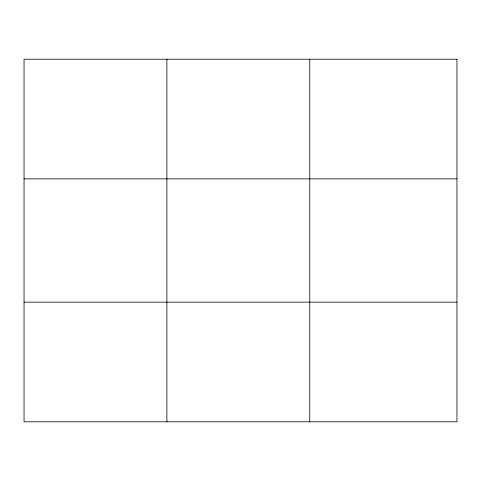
<?xml version="1.0" encoding="UTF-8"?>
<svg xmlns="http://www.w3.org/2000/svg" width="481" height="481" viewBox="0 0 481 481"><rect width="100%" height="100%" fill="white"/><g stroke="black" fill="none" stroke-linecap="round" stroke-linejoin="round"><path stroke-width="0.72" d="M166.907 421.795L166.907 59.205M309.764 421.795L309.764 59.205M24.05 178.86L456.95 178.86M24.05 302.14L456.95 302.14M456.95 59.205L456.95 421.795L24.05 421.795L24.05 59.205L456.95 59.205"/></g></svg>
